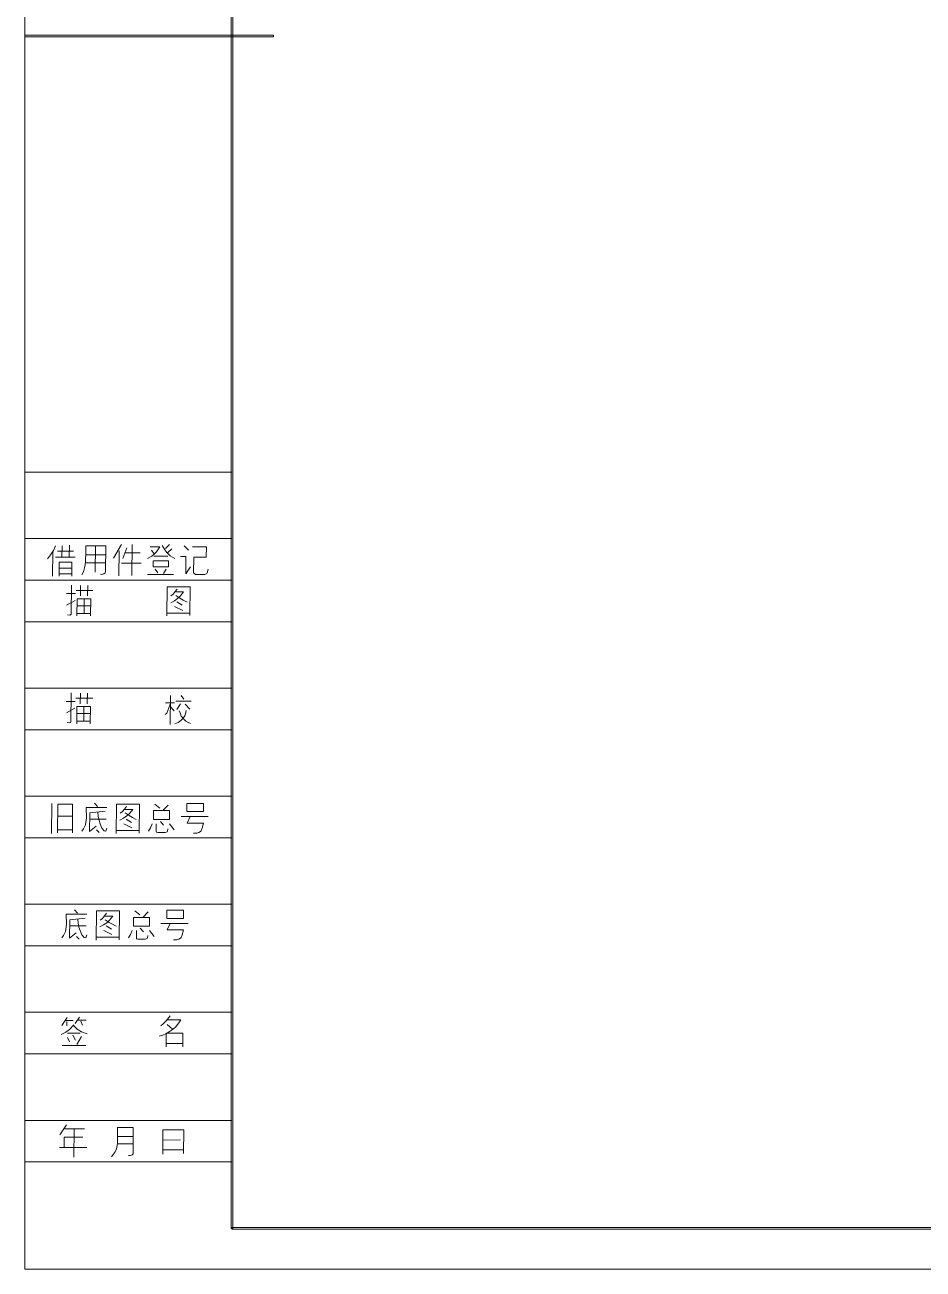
# Model space of a CAD drawing. Header units: millimetres. Extents: x 184 to 672, y 418 to 715.
# Drawn here: x 183.5 to 291.6, y 418 to 567.7 of the extents above; entities that cross this region are included whole.
import ezdxf

# ---------------------------------------------------------------- set-up
doc = ezdxf.new("R2010")
doc.units = ezdxf.units.MM
doc.layers.add('1', color=7, linetype='Continuous', lineweight=18)

msp = doc.modelspace()

# ---------------------------------------------------------------- linework, layer by layer
at = {"layer": '1', "color": 7, "linetype": 'Continuous'}
for p, q in [((183.54025, 714.79805), (183.54025, 417.9979)), ((208.34375, 422.89645), (208.34375, 709.89385)), ((208.5415, 709.89385), (208.5415, 422.89645)), ((183.54025, 566.49685), (213.44005, 566.49685)), ((213.44005, 566.29345), (183.54025, 566.29345)), ((213.44005, 566.49685), (213.44005, 566.29345)), ((208.5415, 422.89645), (208.34375, 422.89645)), ((208.4398, 422.99815), (667.2876, 422.99815)), ((667.2876, 422.79475), (208.4398, 422.79475)), ((183.54025, 417.9979), (672.18615, 417.9979))]:
    msp.add_line(p, q, dxfattribs=at)
at = {"layer": '1', "color": 3, "linetype": 'Continuous'}
for p, q in [((183.54025, 513.89535), (208.4398, 513.89535)), ((183.54025, 505.89495), (208.4398, 505.89495)), ((187.2071, 505.0418), (186.96415, 504.4881)), ((188.032, 505.0418), (187.9981, 503.6971)), ((188.8908, 505.1209), (188.8569, 503.6971)), ((190.86265, 505.0418), (190.86265, 503.89485)), ((193.26955, 505.0418), (190.86265, 505.0418)), ((191.9983, 501.87215), (192.0322, 505.0418)), ((193.23565, 501.95125), (193.26955, 505.0418)), ((195.16795, 505.2), (194.20745, 503.53325)), ((195.82335, 504.8045), (195.3092, 503.4937)), ((196.44485, 505.2), (196.41095, 501.47665)), ((198.6201, 504.92315), (199.78965, 504.92315)), ((199.78965, 504.92315), (199.3772, 504.29035)), ((200.0665, 505.08135), (200.37725, 504.5672)), ((200.37725, 504.5672), (200.61455, 504.21125)), ((200.9253, 505.2), (200.44505, 504.7254)), ((201.23605, 504.68585), (200.7219, 504.21125)), ((202.6881, 505.0418), (203.2418, 504.52765)), ((203.72205, 504.92315), (205.3775, 504.92315)), ((205.3775, 504.92315), (205.33795, 503.65755)), ((186.6195, 503.9344), (186.27485, 503.45415)), ((186.96415, 504.4881), (186.6195, 503.9344)), ((186.89635, 504.2508), (186.86245, 501.39755)), ((187.241, 503.65755), (189.5801, 503.65755)), ((187.4783, 504.409), (189.3767, 504.409)), ((187.65345, 501.39755), (187.65345, 503.05865)), ((187.65345, 503.05865), (189.20155, 503.05865)), ((189.20155, 503.05865), (189.16765, 501.39755)), ((190.82875, 503.0982), (190.7892, 502.74225)), ((190.86265, 503.89485), (190.82875, 503.53325)), ((190.82875, 503.53325), (190.82875, 503.0982)), ((190.86265, 503.9344), (193.23565, 503.9344)), ((194.86285, 504.44855), (194.82895, 501.4371)), ((195.65385, 504.1717), (197.411, 504.1717)), ((198.82915, 503.7762), (198.27545, 503.4937)), ((198.7557, 504.52765), (199.03255, 504.0926)), ((199.10035, 504.0135), (198.82915, 503.7762)), ((198.96475, 503.21685), (198.96475, 502.50495)), ((200.8236, 503.21685), (198.99865, 503.21685)), ((200.7219, 503.7762), (199.06645, 503.7762)), ((199.3772, 504.29035), (199.10035, 504.0135)), ((200.61455, 504.21125), (200.8575, 503.97395)), ((200.8236, 502.50495), (200.8236, 503.21685)), ((200.8575, 503.97395), (200.99875, 503.81575)), ((200.99875, 503.81575), (201.5807, 503.4937)), ((202.27565, 503.73665), (202.89715, 503.73665)), ((202.89715, 503.73665), (202.89715, 501.6744)), ((203.85765, 503.65755), (203.82375, 501.79305)), ((205.33795, 503.65755), (203.85765, 503.65755)), ((187.72125, 501.6744), (189.13375, 501.6744)), ((187.75515, 502.34675), (189.13375, 502.34675)), ((190.5519, 501.8326), (190.37675, 501.55575)), ((190.6197, 502.0699), (190.5519, 501.8326)), ((190.7214, 502.3863), (190.6197, 502.0699)), ((190.7892, 502.74225), (190.7214, 502.3863)), ((193.23565, 502.97955), (190.82875, 502.97955)), ((192.6198, 501.63485), (192.7893, 501.5953)), ((192.7893, 501.5953), (193.03225, 501.6744)), ((193.03225, 501.6744), (193.20175, 501.79305)), ((193.20175, 501.79305), (193.23565, 501.95125)), ((195.16795, 502.94), (197.5466, 502.94)), ((198.30935, 501.5953), (201.4112, 501.5953)), ((198.96475, 502.50495), (200.8236, 502.50495)), ((199.2077, 502.2281), (199.55235, 501.79305)), ((200.54675, 502.2281), (200.2021, 501.71395)), ((202.89715, 501.6744), (203.4452, 502.50495)), ((203.82375, 501.79305), (203.89155, 501.71395)), ((203.89155, 501.71395), (203.965, 501.6744)), ((203.965, 501.6744), (204.0667, 501.5953)), ((204.0667, 501.5953), (204.1684, 501.5953)), ((204.1684, 501.5953), (205.20235, 501.5953)), ((205.20235, 501.5953), (205.33795, 501.6744)), ((205.33795, 501.6744), (205.4114, 501.71395)), ((205.4114, 501.71395), (205.4792, 501.79305)), ((205.4792, 501.79305), (205.5809, 502.2281)), ((189.14505, 500.3071), (189.11115, 496.8267)), ((190.2468, 500.26755), (190.2129, 499.00195)), ((191.07735, 499.00195), (191.11125, 500.26755)), ((200.6315, 496.5894), (200.6654, 500.10935)), ((200.6654, 500.10935), (203.4226, 500.10935)), ((203.4226, 500.10935), (203.38305, 496.62895)), ((188.5292, 499.2788), (189.63095, 499.2788)), ((189.69875, 499.6743), (191.73275, 499.6743)), ((189.80045, 496.5894), (189.83435, 498.646)), ((189.83435, 498.646), (191.4559, 498.646)), ((190.6649, 496.9058), (190.6649, 498.60645)), ((191.4559, 498.646), (191.422, 496.5894)), ((201.3886, 499.1997), (201.11175, 499.00195)), ((201.63155, 499.5161), (201.3886, 499.1997)), ((201.90275, 498.68555), (201.5242, 498.4087)), ((201.86885, 499.8325), (201.63155, 499.5161)), ((201.66545, 499.47655), (202.62595, 499.47655)), ((201.69935, 499.0415), (202.1796, 498.7251)), ((202.2474, 499.00195), (201.90275, 498.68555)), ((202.1796, 498.7251), (202.59205, 498.4878)), ((202.62595, 499.47655), (202.2474, 499.00195)), ((188.5631, 497.89455), (189.59705, 498.44825)), ((189.86825, 497.81545), (191.422, 497.81545)), ((201.5242, 498.4087), (201.07785, 498.1714)), ((201.5581, 497.73635), (202.52425, 497.26175)), ((201.83495, 498.29005), (202.45645, 497.89455)), ((202.59205, 498.4878), (203.04405, 498.2505)), ((183.54025, 495.89445), (208.4398, 495.89445)), ((188.97555, 496.70805), (188.6648, 496.7476)), ((189.04335, 496.7476), (188.97555, 496.70805)), ((189.11115, 496.8267), (189.04335, 496.7476)), ((191.422, 496.9058), (189.86825, 496.9058)), ((200.6654, 496.94535), (203.38305, 496.94535)), ((183.54025, 487.89405), (208.4398, 487.89405)), ((189.1168, 487.34035), (189.0829, 483.8543)), ((189.6705, 486.70755), (191.69885, 486.70755)), ((190.21855, 487.3008), (190.18465, 486.0352)), ((191.04345, 486.0352), (191.07735, 487.3008)), ((201.0496, 487.02395), (201.0157, 483.5379)), ((202.32085, 487.02395), (202.6655, 486.5889)), ((188.4953, 486.31205), (189.59705, 486.31205)), ((188.5292, 484.9278), (189.56315, 485.4815)), ((189.7722, 483.617), (189.8061, 485.67925)), ((189.8061, 485.67925), (191.422, 485.67925)), ((190.631, 483.9334), (190.631, 485.6397)), ((191.422, 485.67925), (191.3881, 483.617)), ((200.462, 486.15385), (201.52985, 486.15385)), ((200.73885, 485.20465), (200.5976, 484.88825)), ((200.87445, 485.52105), (200.73885, 485.20465)), ((201.0496, 486.07475), (200.87445, 485.52105)), ((201.0496, 485.6397), (201.49595, 485.1651)), ((201.705, 486.3516), (203.52995, 486.3516)), ((202.25305, 486.0352), (201.8067, 485.3233)), ((202.11745, 485.1651), (202.25305, 484.80915)), ((202.84065, 485.99565), (203.3887, 485.36285)), ((202.94235, 485.20465), (202.87455, 484.80915)), ((188.9473, 483.73565), (188.63655, 483.7752)), ((189.0151, 483.7752), (188.9473, 483.73565)), ((189.0829, 483.8543), (189.0151, 483.7752)), ((189.84, 484.8487), (191.3881, 484.8487)), ((191.3881, 483.9334), (189.84, 483.9334)), ((200.5976, 484.88825), (200.4281, 484.73005)), ((201.9762, 483.7752), (201.56375, 483.617)), ((202.28695, 484.0125), (201.9762, 483.7752)), ((202.25305, 484.80915), (202.35475, 484.52665)), ((202.5977, 484.28935), (202.28695, 484.0125)), ((202.35475, 484.52665), (202.5299, 484.3289)), ((202.5299, 484.3289), (202.7333, 484.0916)), ((202.7672, 484.5662), (202.5977, 484.28935)), ((202.7333, 484.0916), (202.90845, 483.9334)), ((202.87455, 484.80915), (202.7672, 484.5662)), ((202.90845, 483.9334), (203.1853, 483.7752)), ((203.1853, 483.7752), (203.4565, 483.65655)), ((183.54025, 482.8938), (208.4398, 482.8938)), ((183.54025, 474.8934), (208.4398, 474.8934)), ((186.7664, 474.04025), (186.7325, 470.43555)), ((187.4896, 473.96115), (187.4557, 470.51465)), ((187.5235, 473.96115), (189.28065, 473.96115)), ((189.28065, 473.96115), (189.28065, 470.51465)), ((193.38255, 473.56), (190.9022, 473.56)), ((190.9022, 473.56), (190.9361, 472.2944)), ((191.90225, 474.0798), (192.2808, 473.67865)), ((194.52385, 470.43555), (194.55775, 473.96115)), ((194.55775, 473.96115), (197.31495, 473.96115)), ((195.5239, 473.36225), (195.28095, 473.04585)), ((195.76685, 473.67865), (195.5239, 473.36225)), ((195.5578, 473.3227), (196.52395, 473.3227)), ((196.52395, 473.3227), (196.1454, 472.8481)), ((197.31495, 473.96115), (197.28105, 470.4751)), ((199.0043, 472.1362), (199.0043, 473.1645)), ((199.0043, 473.1645), (200.9366, 473.1645)), ((199.17945, 473.96115), (199.76705, 473.4809)), ((200.76145, 473.83685), (200.1456, 473.1645)), ((200.9366, 473.1645), (200.9366, 472.09665)), ((203.0045, 473.0854), (203.0045, 474.04025)), ((203.0045, 474.04025), (205.0385, 474.04025)), ((205.0385, 474.04025), (205.0385, 473.04585)), ((187.5235, 472.49215), (189.21285, 472.49215)), ((190.9361, 472.2944), (190.8344, 471.46385)), ((191.34855, 472.88765), (191.31465, 470.67285)), ((193.21305, 473.0854), (191.34855, 472.88765)), ((191.34855, 472.1362), (193.31475, 472.1362)), ((192.3147, 472.96675), (192.3486, 472.49215)), ((192.3486, 472.49215), (192.45595, 471.978)), ((192.45595, 471.978), (192.59155, 471.5825)), ((195.4222, 472.25485), (194.9702, 472.01755)), ((195.28095, 473.04585), (195.0041, 472.8481)), ((195.80075, 472.5317), (195.4222, 472.25485)), ((195.5917, 472.88765), (196.07195, 472.57125)), ((195.7273, 472.1362), (196.3488, 471.7407)), ((196.1454, 472.8481), (195.80075, 472.5317)), ((196.07195, 472.57125), (196.49005, 472.33395)), ((196.49005, 472.33395), (196.9364, 472.09665)), ((200.9366, 472.09665), (199.0043, 472.09665)), ((199.83485, 471.85935), (200.2134, 471.4243)), ((202.32085, 472.4526), (205.5922, 472.4526)), ((205.0385, 473.04585), (203.0045, 473.04585)), ((203.4226, 472.4526), (203.07795, 471.6616)), ((203.07795, 471.6616), (205.0385, 471.6616)), ((205.0385, 471.6616), (204.869, 471.06835)), ((187.4557, 470.8706), (189.28065, 470.8706)), ((190.59145, 470.98925), (190.38805, 470.7124)), ((190.8344, 471.46385), (190.59145, 470.98925)), ((191.31465, 470.67285), (192.1113, 471.30565)), ((192.1452, 470.8706), (192.48985, 470.5542)), ((192.59155, 471.5825), (192.79495, 471.06835)), ((192.79495, 471.06835), (193.0718, 470.75195)), ((193.0718, 470.75195), (193.28085, 470.7124)), ((193.28085, 470.7124), (193.41645, 471.06835)), ((194.55775, 470.7915), (197.28105, 470.7915)), ((195.4561, 471.5825), (196.4166, 471.1079)), ((198.65965, 471.1079), (198.42235, 470.7124)), ((198.8687, 471.5825), (198.65965, 471.1079)), ((199.34895, 471.5825), (199.34895, 470.7124)), ((199.34895, 470.7124), (199.38285, 470.59375)), ((199.38285, 470.59375), (199.5241, 470.5542)), ((199.5241, 470.5542), (200.4168, 470.5542)), ((200.4168, 470.5542), (200.65975, 470.6333)), ((200.65975, 470.6333), (200.69365, 470.7124)), ((200.69365, 470.7124), (200.72755, 470.98925)), ((200.9366, 471.5825), (201.48465, 470.8706)), ((204.2136, 470.4751), (203.83505, 470.4751)), ((204.4509, 470.5542), (204.2136, 470.4751)), ((204.65995, 470.67285), (204.4509, 470.5542)), ((204.72775, 470.75195), (204.65995, 470.67285)), ((204.869, 471.06835), (204.72775, 470.75195)), ((183.54025, 469.8988), (208.4398, 469.8988)), ((183.54025, 461.8984), (208.4398, 461.8984)), ((189.49535, 461.22605), (189.8739, 460.83055)), ((200.60325, 460.2373), (200.60325, 461.1865)), ((200.60325, 461.1865), (202.6316, 461.1865)), ((202.6316, 461.1865), (202.6316, 460.19775)), ((190.97565, 460.7119), (188.50095, 460.7119)), ((188.50095, 460.7119), (188.53485, 459.4463)), ((188.9473, 460.03955), (188.9134, 457.8191)), ((190.80615, 460.2373), (188.9473, 460.03955)), ((189.9078, 460.11865), (189.94735, 459.64405)), ((189.94735, 459.64405), (190.04905, 459.1299)), ((192.11695, 457.5818), (192.1565, 461.1074)), ((192.1565, 461.1074), (194.90805, 461.1074)), ((192.8797, 460.19775), (192.60285, 460)), ((193.117, 460.51415), (192.8797, 460.19775)), ((193.39385, 459.6836), (193.0153, 459.40675)), ((193.35995, 460.83055), (193.117, 460.51415)), ((193.1509, 460.4746), (194.11705, 460.4746)), ((193.1848, 460.03955), (193.6707, 459.72315)), ((193.7385, 460), (193.39385, 459.6836)), ((193.6707, 459.72315), (194.08315, 459.48585)), ((194.11705, 460.4746), (193.7385, 460)), ((194.90805, 461.1074), (194.87415, 457.62135)), ((196.60305, 459.2881), (196.60305, 460.3164)), ((196.60305, 460.3164), (198.5297, 460.3164)), ((196.77255, 461.1074), (197.36015, 460.6328)), ((198.3602, 460.98875), (197.7387, 460.3164)), ((198.5297, 460.3164), (198.5297, 459.24855)), ((202.6316, 460.19775), (200.60325, 460.19775)), ((188.4275, 458.6101), (188.1902, 458.1355)), ((188.53485, 459.4463), (188.4275, 458.6101)), ((188.9134, 457.8191), (189.7044, 458.4519)), ((188.9473, 459.2881), (190.90785, 459.2881)), ((190.04905, 459.1299), (190.18465, 458.7344)), ((190.18465, 458.7344), (190.3937, 458.2146)), ((190.3937, 458.2146), (190.67055, 457.8982)), ((190.87395, 457.85865), (191.00955, 458.2146)), ((193.0153, 459.40675), (192.56895, 459.16945)), ((193.0492, 458.7344), (194.01535, 458.25415)), ((193.32605, 459.2881), (193.94755, 458.8926)), ((194.08315, 459.48585), (194.5295, 459.24855)), ((196.2584, 458.25415), (196.01545, 457.85865)), ((196.4618, 458.7344), (196.2584, 458.25415)), ((198.5297, 459.24855), (196.60305, 459.24855)), ((196.9477, 458.7344), (196.9477, 457.85865)), ((197.42795, 459.01125), (197.8065, 458.57055)), ((198.5297, 458.7344), (199.0834, 458.01685)), ((199.91395, 459.6045), (203.1853, 459.6045)), ((201.0157, 459.6045), (200.67105, 458.8135)), ((200.67105, 458.8135), (202.6316, 458.8135)), ((202.4621, 458.2146), (202.32085, 457.8982)), ((202.6316, 458.8135), (202.4621, 458.2146)), ((183.54025, 456.89815), (208.4398, 456.89815)), ((188.1902, 458.1355), (187.98115, 457.85865)), ((189.7383, 458.01685), (190.08295, 457.70045)), ((190.67055, 457.8982), (190.87395, 457.85865)), ((192.1565, 457.93775), (194.87415, 457.93775)), ((196.9477, 457.85865), (196.9816, 457.74)), ((196.9816, 457.74), (197.1172, 457.70045)), ((197.1172, 457.70045), (198.01555, 457.70045)), ((198.01555, 457.70045), (198.25285, 457.77955)), ((198.25285, 457.77955), (198.28675, 457.85865)), ((198.28675, 457.85865), (198.3263, 458.1355)), ((201.8067, 457.62135), (201.42815, 457.62135)), ((202.04965, 457.70045), (201.8067, 457.62135)), ((202.25305, 457.8191), (202.04965, 457.70045)), ((202.32085, 457.8982), (202.25305, 457.8191)), ((183.54025, 448.89775), (208.4398, 448.89775)), ((188.6196, 448.28755), (187.96985, 447.2988)), ((188.484, 447.9316), (189.3428, 447.9316)), ((188.5857, 447.81295), (188.5857, 447.25925)), ((190.10555, 448.3271), (189.58575, 447.5361)), ((189.9643, 447.97115), (190.93045, 447.97115)), ((190.27505, 447.8525), (190.4841, 447.33835)), ((200.5524, 447.89205), (200.17385, 447.49655)), ((200.99875, 448.4853), (200.5524, 447.89205)), ((200.69365, 448.0107), (202.30955, 448.0107)), ((202.30955, 448.0107), (202.0666, 447.6152)), ((188.4501, 446.5078), (187.8964, 446.23095)), ((188.89645, 446.8242), (188.4501, 446.5078)), ((188.65915, 446.38915), (190.17335, 446.38915)), ((189.41625, 447.3779), (188.89645, 446.8242)), ((189.41625, 447.25925), (189.8287, 446.86375)), ((189.8287, 446.86375), (190.34285, 446.54735)), ((190.34285, 446.54735), (191.03215, 446.31005)), ((200.17385, 447.49655), (199.897, 447.25925)), ((200.4846, 446.31005), (200.13995, 446.15185)), ((200.89705, 446.54735), (200.4846, 446.31005)), ((200.5185, 444.76195), (200.5524, 446.38915)), ((200.5524, 446.38915), (202.5525, 446.38915)), ((200.6541, 447.41745), (201.3095, 446.86375)), ((201.2756, 446.78465), (200.89705, 446.54735)), ((201.65415, 447.10105), (201.2756, 446.78465)), ((202.0666, 447.6152), (201.65415, 447.10105)), ((202.5525, 446.38915), (202.5525, 444.76195)), ((188.03765, 444.92015), (190.86265, 444.92015)), ((188.65915, 445.875), (188.89645, 445.3552)), ((189.3089, 446.15185), (189.61965, 445.5586)), ((190.34285, 445.99365), (189.7948, 445.0388)), ((199.8292, 446.07275), (199.6936, 446.0332)), ((200.13995, 446.15185), (199.8292, 446.07275)), ((200.5524, 445.15745), (202.47905, 445.15745)), ((183.54025, 443.8975), (208.4398, 443.8975)), ((183.54025, 435.8971), (208.4398, 435.8971)), ((188.55745, 435.34905), (187.73255, 434.16255)), ((188.3484, 434.87445), (190.69315, 434.87445)), ((189.45015, 434.8349), (189.41625, 431.4675)), ((194.69335, 433.1738), (194.69335, 435.03265)), ((194.69335, 435.03265), (196.5861, 435.03265)), ((196.5861, 435.03265), (196.5522, 431.86865)), ((200.1456, 431.8291), (200.1456, 434.7558)), ((200.1456, 434.7558), (202.65985, 434.7558)), ((202.65985, 434.7558), (202.62595, 431.9082)), ((190.518, 433.8857), (188.2467, 433.8857)), ((188.2467, 433.8857), (188.2467, 432.65965)), ((194.55775, 432.4619), (194.65945, 432.8574)), ((194.65945, 432.8574), (194.69335, 433.1738)), ((194.69335, 433.9648), (196.5522, 433.9648)), ((196.5183, 433.05515), (194.69335, 433.05515)), ((200.1795, 433.52975), (202.24175, 433.5693)), ((187.69865, 432.6201), (191.0039, 432.6201)), ((193.97015, 431.50705), (194.1792, 431.78955)), ((194.1792, 431.78955), (194.4165, 432.10595)), ((194.4165, 432.10595), (194.55775, 432.4619)), ((196.2471, 431.66525), (196.00415, 431.66525)), ((196.4505, 431.75), (196.2471, 431.66525)), ((196.5522, 431.86865), (196.4505, 431.75)), ((202.62595, 432.34325), (200.1795, 432.34325)), ((183.54025, 430.89685), (208.4398, 430.89685))]:
    msp.add_line(p, q, dxfattribs=at)
at = {"layer": '1', "color": 5, "linetype": 'Continuous'}
msp.add_line((183.54025, 500.8947), (208.4398, 500.8947), dxfattribs=at)

doc.saveas('drawing.dxf')
